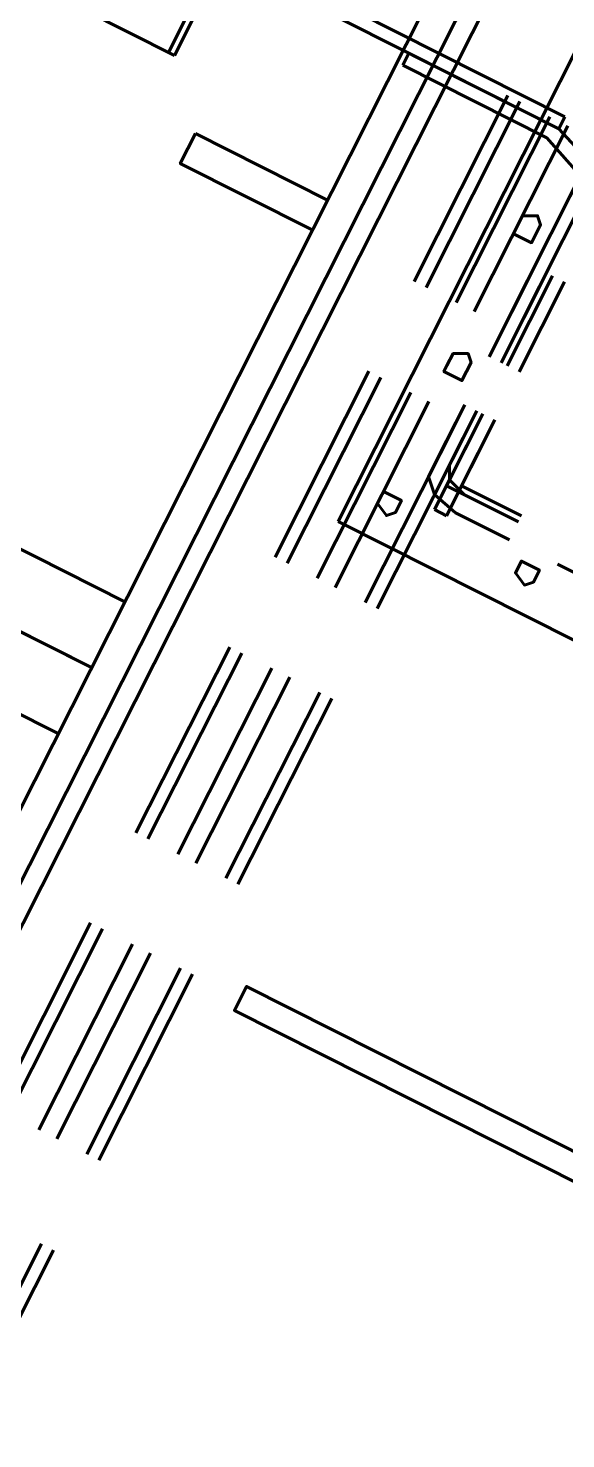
# Model space of a CAD drawing. Header units: metres. Extents: x 0 to 547597, y 0 to 1844684.
# Drawn here: x 543450.217 to 543450.548, y 1844573.304 to 1844574.172 of the extents above; entities that cross this region are included whole.
import ezdxf

# ---------------------------------------------------------------- set-up
doc = ezdxf.new("R2010")
doc.units = ezdxf.units.M
doc.layers.add('5_Thep', color=4, linetype='Continuous')
doc.layers.add('giai đoạn này', color=10, linetype='Continuous', lineweight=60)

# ---------------------------------------------------------------- blocks, each defined once
blk = doc.blocks.new('MBA220-MB')
at = {"color": 1}
for points in [[(1053.9, 111.59), (1033.24, 111.59), (1310.14, 1148.96), (1330.81, 1144.83), (1041.5, 70.26), (1041.5, -917.51), (1024.97, -917.51), (1024.97, -111.59)], [(1553.99, -1091.1), (-2326.85, -1091.1), (-2326.85, 570.35)], [(743.93, -996.04), (743.93, -475.29), (-822.46, -475.29), (-822.46, -996.04), (743.93, -996.04)], [(743.93, -996.04), (743.93, -475.29), (-822.46, -475.29), (-822.46, -996.04), (743.93, -996.04)], [(706.73, -801.79), (706.73, -863.79)], [(715, -876.18), (715, -872.05), (723.27, -872.05), (727.4, -876.18), (723.27, -884.45), (723.27, -884.45), (715, -884.45), (715, -876.18)], [(467.02, -1086.97), (467.02, -983.64), (504.22, -884.45)], [(475.29, -987.77), (516.62, -884.45)], [(690.2, -938.18), (690.2, -896.85)], [(690.2, -938.18), (690.2, -896.85)], [(694.34, -946.45), (694.34, -896.85)], [(694.34, -946.45), (694.34, -896.85)], [(694.34, -896.85), (694.34, -934.05)], [(706.73, -896.85), (706.73, -934.05)], [(681.94, -950.58), (690.2, -946.45), (694.34, -934.05)], [(681.94, -958.84), (694.34, -958.84), (702.6, -950.58), (706.73, -934.05)], [(549.68, -938.18), (611.68, -938.18)], [(611.68, -938.18), (549.68, -938.18)], [(549.68, -946.45), (611.68, -946.45)], [(611.68, -946.45), (549.68, -946.45)], [(644.74, -938.18), (690.2, -938.18)], [(710.87, -938.18), (644.74, -938.18)], [(644.74, -946.45), (694.34, -946.45)], [(710.87, -946.45), (644.74, -946.45)], [(710.87, -938.18), (710.87, -946.45)], [(462.89, -950.58), (591.01, -950.58)], [(611.68, -950.58), (549.68, -950.58)], [(681.94, -950.58), (644.74, -950.58)], [(653.01, -950.58), (781.13, -950.58)], [(843.12, -950.58), (971.24, -950.58)], [(1033.24, -950.58), (1161.36, -950.58)], [(1223.35, -950.58), (1351.47, -950.58)], [(516.62, -958.84), (454.62, -958.84)], [(591.01, -958.84), (462.89, -958.84)], [(611.68, -958.84), (549.68, -958.84)], [(681.94, -958.84), (644.74, -958.84)], [(781.13, -958.84), (653.01, -958.84)], [(971.24, -958.84), (843.12, -958.84)], [(1161.36, -958.84), (1033.24, -958.84)], [(1351.47, -958.84), (1223.35, -958.84)], [(537.28, -971.24), (537.28, -967.11), (524.88, -967.11), (520.75, -971.24), (524.88, -979.51), (533.15, -979.51), (537.28, -979.51), (537.28, -971.24)], [(632.34, -971.24), (632.34, -967.11), (619.94, -967.11), (615.81, -971.24), (619.94, -979.51), (628.21, -979.51), (632.34, -979.51), (632.34, -971.24)], [(715, -971.24), (715, -967.11), (723.27, -967.11), (727.4, -971.24), (723.27, -979.51), (723.27, -979.51), (715, -979.51), (715, -971.24)], [(462.89, -979.51), (591.01, -979.51)], [(653.01, -979.51), (781.13, -979.51)], [(843.12, -979.51), (971.24, -979.51)], [(1033.24, -979.51), (1161.36, -979.51)], [(458.76, -983.64), (467.02, -983.64)], [(458.76, -983.64), (458.76, -2107.8)], [(467.02, -983.64), (467.02, -2107.8)], [(475.29, -987.77), (475.29, -1086.97)], [(462.89, -991.91), (591.01, -991.91)], [(653.01, -991.91), (781.13, -991.91)], [(843.12, -991.91), (971.24, -991.91)], [(1033.24, -991.91), (1161.36, -991.91)], [(462.89, -1012.57), (591.01, -1012.57)], [(653.01, -1012.57), (781.13, -1012.57)], [(843.12, -1012.57), (971.24, -1012.57)], [(1033.24, -1012.57), (1161.36, -1012.57)], [(462.89, -1020.84), (591.01, -1020.84)], [(653.01, -1020.84), (781.13, -1020.84)], [(843.12, -1020.84), (971.24, -1020.84)], [(1033.24, -1020.84), (1161.36, -1020.84)], [(-2297.92, -1058.03), (-2297.92, -1070.43), (1525.06, -1070.43)], [(1512.66, -1058.03), (-2297.92, -1058.03)], [(467.02, -1086.97), (475.29, -1086.97)], [(570.35, -1182.02), (591.01, -1182.02), (591.01, -1091.1)], [(570.35, -1091.1), (570.35, -1182.02)], [(847.25, -1091.1), (847.25, -1194.42)], [(892.72, -1194.42), (892.72, -1091.1)], [(892.72, -1231.62), (892.72, -1091.1)], [(938.18, -1091.1), (938.18, -1194.42)], [(-607.54, -1215.09), (533.15, -1215.09)], [(533.15, -1215.09), (533.15, -1310.14)], [(-607.54, -1219.22), (533.15, -1219.22)]]:
    blk.add_lwpolyline(points, dxfattribs=at)
blk = doc.blocks.new('mb moiTQK')
at = {"layer": 'giai đoạn này', "color": 1, "linetype": 'ByBlock', "ltscale": 5, "xscale": 0.001, "yscale": 0.001, "zscale": 0.001}
blk.add_blockref('MBA220-MB', (-88.05166, -82.51016), dxfattribs=at)
blk = doc.blocks.new('ACAD-DinhViTuyenDz220kV')
blk.add_circle((543470.18793, 1844560.06958), 117.55145)
at = {"layer": '5_Thep', "rotation": 243.2403583287449}
blk.add_blockref('mb moiTQK', (543485.661, 1844458.313), dxfattribs=at)

msp = doc.modelspace()

# ---------------------------------------------------------------- block references
msp.add_blockref('ACAD-DinhViTuyenDz220kV', (0, 0))

doc.saveas('drawing.dxf')
